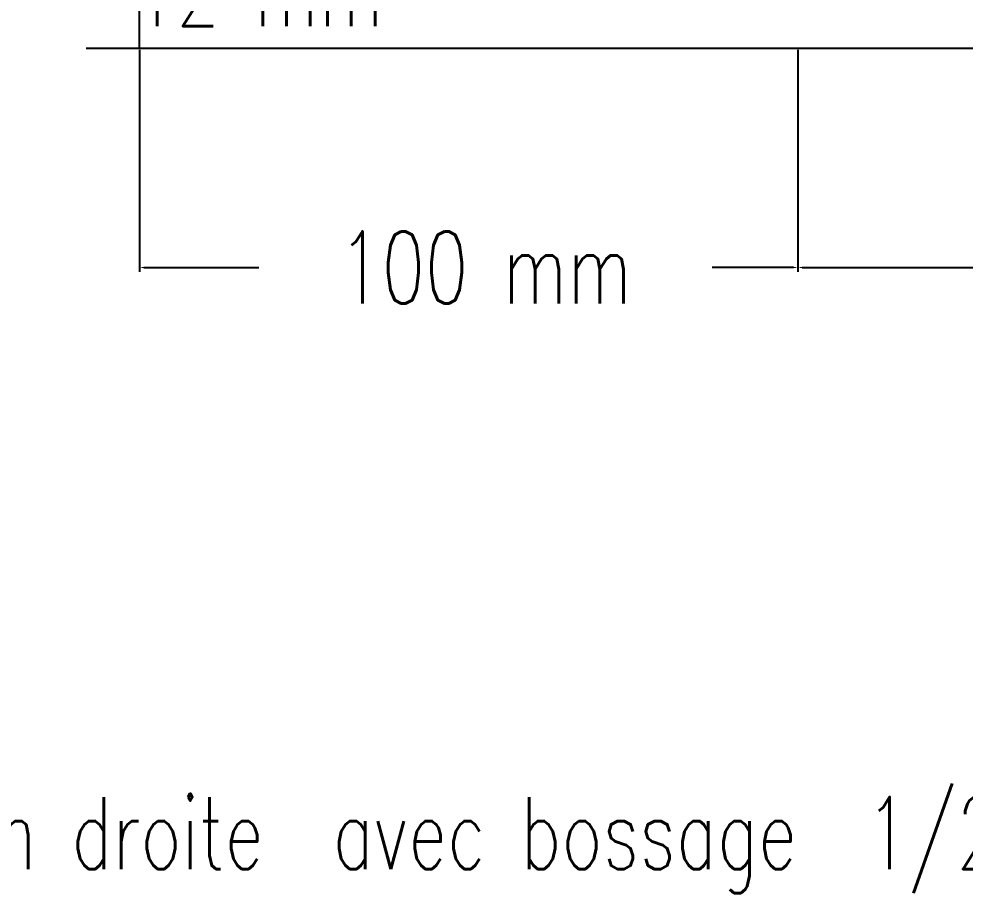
# Model space of a CAD drawing. Header units: millimetres. Extents: x 2838 to 4336, y 1534 to 2077.
# Drawn here: x 2895.63 to 2935.08, y 1685.61 to 1722.03 of the extents above; entities that cross this region are included whole.
import ezdxf

# ---------------------------------------------------------------- set-up
doc = ezdxf.new("R2010")
doc.units = ezdxf.units.MM
doc.header["$LTSCALE"] = 0.1
doc.linetypes.add('AXES', pattern=[50.8, 31.75, -6.35, 6.35, -6.35])
for name, color, linetype in [('AXES', 3, 'AXES'), ('TEXTE', 2, 'Continuous'), ('TEXTE-ANG', 2, 'Continuous'), ('WATER', 3, 'Continuous')]:
    doc.layers.add(name, color=color, linetype=linetype)
doc.styles.add('ROMANS', font='romans.shx', dxfattribs={"width": 0.7})
doc.dimstyles.get("Standard").update_dxf_attribs({"dimtxt": 0.18, "dimasz": 0.18, "dimexe": 0.18, "dimexo": 0.0625, "dimgap": 0.09, "dimtad": 0, "dimtih": 1, "dimtoh": 1, "dimdec": 1, "dimzin": 0, "dimdsep": 46, "dimtxsty": 'ROMANS', "dimcen": 0.09, "dimadec": 0, "dimazin": 0, "dimtfac": 1, "dimtdec": 1, "dimtofl": 0, "dimtmove": 2, "dimatfit": 3, "dimfxl": 1, "dimtolj": 1, "dimarcsym": 0})

# ---------------------------------------------------------------- blocks, each defined once
blk = doc.blocks.new('*D27')
at = {"layer": 'Defpoints', "color": 0, "transparency": 16777216}
for p in [(2928.103, 1720.807), (2973.684, 1720.807), (2928.103, 1711.676)]:
    blk.add_point(p, dxfattribs=at)
at = {"layer": 'TEXTE', "color": 0, "lineweight": -2, "transparency": 16777216}
for p, q in [((2928.103, 1720.744), (2928.103, 1711.496)), ((2973.684, 1720.744), (2973.684, 1711.496)), ((2928.283, 1711.676), (2940.647, 1711.676)), ((2973.504, 1711.676), (2959.97, 1711.676))]:
    blk.add_line(p, q, dxfattribs=at)
at = {"layer": 'TEXTE', "color": 0, "transparency": 16777216}
for points in [[(2928.283, 1711.706), (2928.283, 1711.646), (2928.103, 1711.676)], [(2973.504, 1711.706), (2973.504, 1711.646), (2973.684, 1711.676)]]:
    blk.add_solid(points, dxfattribs=at)
at = {"layer": 'TEXTE', "color": 0, "transparency": 16777216, "insert": (2950.308, 1711.676), "char_height": 3, "attachment_point": 5, "style": 'ROMANS'}
blk.add_mtext('\\A1;200 mm', dxfattribs=at)
blk = doc.blocks.new('*D28')
at = {"layer": 'Defpoints', "color": 0, "transparency": 16777216}
for p in [(2900.664, 1720.807), (2928.103, 1720.807), (2900.664, 1711.676)]:
    blk.add_point(p, dxfattribs=at)
at = {"layer": 'TEXTE', "color": 0, "lineweight": -2, "transparency": 16777216}
for p, q in [((2900.664, 1720.744), (2900.664, 1711.496)), ((2928.103, 1720.744), (2928.103, 1711.496)), ((2900.844, 1711.676), (2905.634, 1711.676)), ((2927.923, 1711.676), (2924.528, 1711.676))]:
    blk.add_line(p, q, dxfattribs=at)
at = {"layer": 'TEXTE', "color": 0, "transparency": 16777216}
for points in [[(2900.844, 1711.706), (2900.844, 1711.646), (2900.664, 1711.676)], [(2927.923, 1711.706), (2927.923, 1711.646), (2928.103, 1711.676)]]:
    blk.add_solid(points, dxfattribs=at)
at = {"layer": 'TEXTE', "color": 0, "transparency": 16777216, "insert": (2915.081, 1711.676), "char_height": 3, "attachment_point": 5, "style": 'ROMANS'}
blk.add_mtext('\\A1;100 mm', dxfattribs=at)
blk = doc.blocks.new('*D29')
at = {"layer": 'Defpoints', "color": 0, "transparency": 16777216}
for p in [(2917.651, 1734.85), (2913.819, 1726.237), (2926.455, 1726.237)]:
    blk.add_point(p, dxfattribs=at)
at = {"layer": 'TEXTE', "color": 0, "lineweight": -2, "transparency": 16777216}
for p, q in [((2917.588, 1734.85), (2913.639, 1734.85)), ((2913.819, 1734.67), (2913.819, 1726.417)), ((2926.393, 1726.237), (2913.639, 1726.237)), ((2913.819, 1726.237), (2913.819, 1723.237)), ((2913.819, 1723.237), (2913.639, 1723.237))]:
    blk.add_line(p, q, dxfattribs=at)
at = {"layer": 'TEXTE', "color": 0, "transparency": 16777216}
for points in [[(2913.789, 1734.67), (2913.849, 1734.67), (2913.819, 1734.85)], [(2913.789, 1726.417), (2913.849, 1726.417), (2913.819, 1726.237)]]:
    blk.add_solid(points, dxfattribs=at)
at = {"layer": 'TEXTE', "color": 0, "transparency": 16777216, "insert": (2905.62, 1723.237), "char_height": 3, "attachment_point": 5, "style": 'ROMANS'}
blk.add_mtext('\\A1;12 mm', dxfattribs=at)

msp = doc.modelspace()

# ---------------------------------------------------------------- linework, layer by layer
at = {"layer": 'AXES'}
msp.add_line((2900.664, 1720.807), (2900.664, 1734.85), dxfattribs=at)
at = {"layer": 'WATER'}
msp.add_line((2979.897, 1720.807), (2898.441, 1720.807), dxfattribs=at)

# ---------------------------------------------------------------- texts
at = {"layer": 'TEXTE-ANG', "insert": (2886.122, 1689.608), "char_height": 3, "width": 90.53638, "attachment_point": 1, "style": 'ROMANS'}
msp.add_mtext('\\A1;\\pxt25;Section droite  avec bossage  1/2" , adapteur m18x1,5 - g 1/2', dxfattribs=at)

# ---------------------------------------------------------------- dimensions: what is measured, and where the dimension line sits
at = {"layer": 'TEXTE'}
for base, p1, p2, angle, text, picture, middle in [((2913.819, 1726.237), (2917.651, 1734.85), (2926.455, 1726.237), 90, '12 mm', '*D29', (2905.62, 1723.237)), ((2900.664, 1711.676), (2928.103, 1720.807), (2900.664, 1720.807), 180, '100 mm', '*D28', (2915.081, 1711.676)), ((2928.103, 1711.676), (2973.684, 1720.807), (2928.103, 1720.807), 180, '200 mm', '*D27', (2950.308, 1711.676))]:
    dim = msp.add_linear_dim(base=base, p1=p1, p2=p2, angle=angle, text=text, dimstyle='Standard', override={"dimtxt": 3, "dimtmove": 0}, dxfattribs=at)
    dim.commit()
    dim.dimension.update_dxf_attribs({"geometry": picture, "text_midpoint": middle, "dimtype": 160})

doc.saveas('drawing.dxf')
